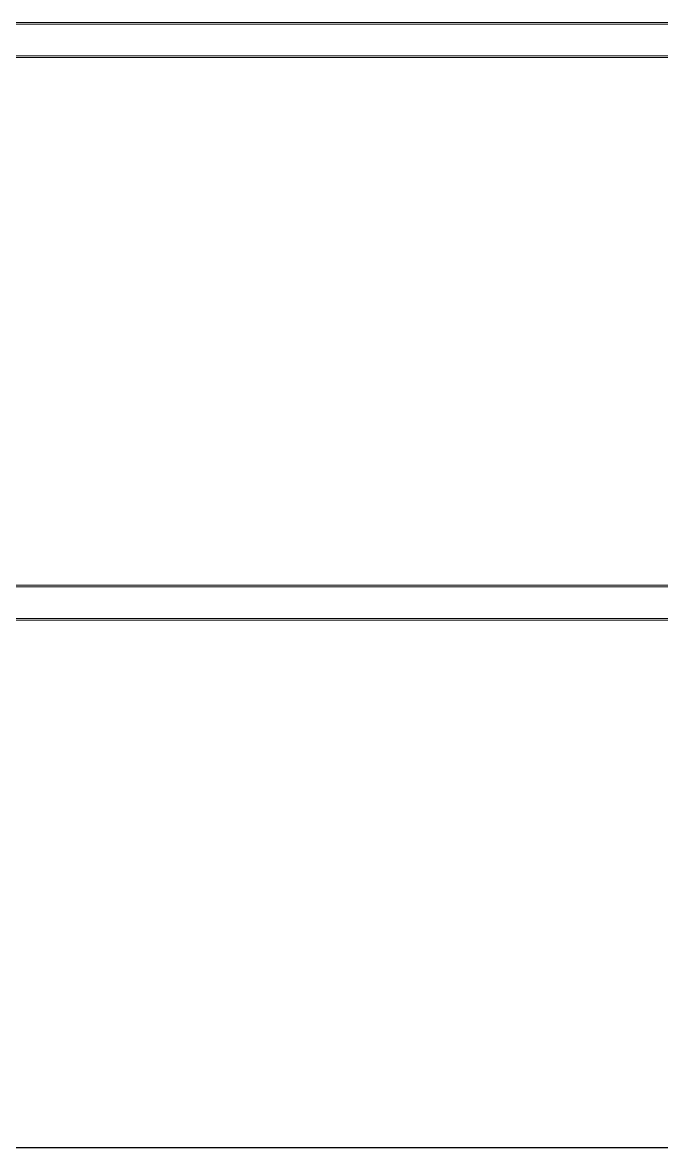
# Model space of a CAD drawing. Header units: millimetres. Extents: x -6949 to 83354, y -55091 to 16861.
# Drawn here: x 9662 to 14203, y -35908 to -27908 of the extents above; entities that cross this region are included whole.
import ezdxf

# ---------------------------------------------------------------- set-up
doc = ezdxf.new("R2010")
doc.units = ezdxf.units.MM
doc.layers.add('S-BEAM', color=7, linetype='Continuous', lineweight=18)

# ---------------------------------------------------------------- blocks, each defined once
blk = doc.blocks.new('h-wide flange beams - HE260A-419951-Est')
at = {"layer": 'S-BEAM'}
for p, q in [((30241.50108, 3987.5), (30241.50108, 4000)), ((30241.50108, 4000), (30241.50108, 4000)), ((30241.50108, 4000), (30241.50108, 3987.5)), ((37258.50108, 4000), (30241.50108, 4000)), ((37258.50108, 4000), (30241.50108, 4000)), ((37258.50108, 3987.5), (30241.50108, 3987.5)), ((30241.50108, 3963.5), (30241.50108, 3987.5)), ((30241.50108, 3987.5), (30241.50108, 3987.5)), ((30241.50108, 3987.5), (30241.50108, 3987.5)), ((30241.50108, 3987.5), (30241.50108, 3963.5)), ((37258.50108, 3987.5), (30241.50108, 3987.5)), ((37258.50108, 3987.5), (30241.50108, 3987.5)), ((30241.50108, 3786.5), (30241.50108, 3963.5)), ((30241.50108, 3963.5), (30241.50108, 3786.5)), ((37258.50108, 3987.5), (37258.50108, 4000)), ((37258.50108, 4000), (37258.50108, 4000)), ((37258.50108, 4000), (37258.50108, 3987.5)), ((37258.50108, 3963.5), (37258.50108, 3987.5)), ((37258.50108, 3987.5), (37258.50108, 3987.5)), ((37258.50108, 3987.5), (37258.50108, 3987.5)), ((37258.50108, 3987.5), (37258.50108, 3963.5)), ((37258.50108, 3786.5), (37258.50108, 3963.5)), ((37258.50108, 3963.5), (37258.50108, 3786.5)), ((30241.50108, 3762.5), (30241.50108, 3786.5)), ((30241.50108, 3786.5), (30241.50108, 3762.5)), ((30241.50108, 3762.5), (37258.50108, 3762.5)), ((30241.50108, 3762.5), (30241.50108, 3762.5)), ((30241.50108, 3762.5), (30241.50108, 3762.5)), ((30241.50108, 3762.5), (30241.50108, 3750)), ((30241.50108, 3750), (30241.50108, 3762.5)), ((30241.50108, 3762.5), (37258.50108, 3762.5)), ((37258.50108, 3762.5), (30241.50108, 3762.5)), ((37258.50108, 3762.5), (37258.50108, 3786.5)), ((37258.50108, 3786.5), (37258.50108, 3762.5)), ((37258.50108, 3762.5), (37258.50108, 3750)), ((37258.50108, 3750), (37258.50108, 3762.5)), ((37258.50108, 3762.5), (37258.50108, 3762.5)), ((37258.50108, 3762.5), (37258.50108, 3762.5)), ((30241.50108, 3750), (30241.50108, 3750)), ((37258.50108, 3750), (30241.50108, 3750)), ((37258.50108, 3750), (30241.50108, 3750)), ((37258.50108, 3750), (37258.50108, 3750))]:
    blk.add_line(p, q, dxfattribs=at)

msp = doc.modelspace()

# ---------------------------------------------------------------- linework, layer by layer
msp.add_lwpolyline([(-3397.9, -35908.4), (41747.8, -35908.4)])
at = {"layer": 'S-BEAM'}
for p, q in [((7728.5, -32145.9), (14449, -32145.9)), ((7728.5, -32158.4), (14449, -32158.4))]:
    msp.add_line(p, q, dxfattribs=at)
msp.add_lwpolyline([(7728.5, -31920.9), (14449, -31920.9), (14449, -31908.4), (7728.5, -31908.4)], dxfattribs=at)
msp.add_lwpolyline([(7728.5, -32145.9), (14449, -32145.9)], close=True, dxfattribs=at)

# ---------------------------------------------------------------- block references
msp.add_blockref('h-wide flange beams - HE260A-419951-Est', (-22500, -31908.4), dxfattribs=at)
msp.add_blockref('h-wide flange beams - HE260A-419951-Est', (-22500, -31908.4), dxfattribs=at)
msp.add_blockref('h-wide flange beams - HE260A-419951-Est', (-22500, -31908.4), dxfattribs=at)
msp.add_blockref('h-wide flange beams - HE260A-419951-Est', (-22500, -31908.4), dxfattribs=at)

doc.saveas('drawing.dxf')
